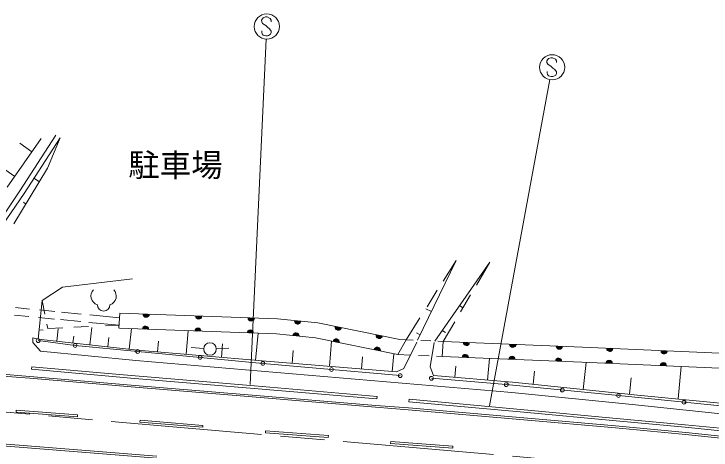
# Model space of a CAD drawing. Units: millimetres, scale not verified. Extents: x 40000 to 680000, y 20000 to 380000.
# Drawn here: x 398062 to 453448, y 290994 to 325682 of the extents above; entities that cross this region are included whole.
import ezdxf
from ezdxf.enums import TextEntityAlignment as Align

# ---------------------------------------------------------------- set-up
doc = ezdxf.new("R2010")
doc.units = ezdxf.units.MM
doc.header["$LTSCALE"] = 1000
doc.linetypes.add('CHAIN', pattern=[18.5, 12, -1.5, 3.5, -1.5])
for name, color, linetype, lineweight in [('M-BGD', 7, 'Continuous', 13), ('M-BMK', 2, 'CHAIN', 13), ('M-BMK-HTXT', 7, 'Continuous', 13), ('M-STR-STRC', 7, 'Continuous', 13)]:
    doc.layers.add(name, color=color, linetype=linetype, lineweight=lineweight)
doc.styles.add('ＭＳ ゴシック', font='')
doc.styles.get('ＭＳ ゴシック').set_extended_font_data('MS Gothic')

msp = doc.modelspace()

# ---------------------------------------------------------------- linework, layer by layer
at = {"layer": 'M-BGD'}
for p, q in [((400234, 315774), (397517, 311901)), ((401388, 316046), (398533, 311613)), ((401724, 315830), (398866, 311391)), ((400730, 313410), (401724, 315830)), ((398528, 315402), (399496, 314722)), ((395516, 314590), (398121, 312762)), ((398061, 308978), (400730, 313410)), ((400085, 312339), (399655, 312616)), ((398533, 311613), (392742, 303171)), ((398866, 311391), (393206, 303141)), ((399014, 310561), (398814, 310699)), ((433193, 306080), (430134, 299725)), ((431502, 299664), (435868, 305929)), ((433193, 306080), (432151, 304421)), ((435868, 305929), (434804, 304120)), ((401915, 303963), (407493, 304606)), ((400309, 302881), (401915, 303963)), ((431699, 303702), (430880, 302399)), ((434345, 303340), (433552, 301992)), ((399997, 299820), (400309, 302881)), ((400524, 301814), (400309, 302881)), ((433731, 302295), (433465, 302481)), ((398185, 302322), (399295, 302214)), ((400096, 302136), (401305, 302018)), ((401835, 301967), (403406, 301814)), ((406483, 301879), (406406, 300681)), ((406483, 301879), (418999, 301427)), ((430776, 302233), (431235, 302012)), ((398097, 301728), (399251, 301615)), ((400011, 301541), (401290, 301417)), ((401752, 301372), (403365, 301215)), ((404080, 301748), (406460, 301517)), ((418999, 301427), (422204, 301102)), ((430322, 301510), (429225, 299766)), ((400753, 300674), (400685, 301012)), ((403978, 300822), (402829, 300769)), ((404016, 301152), (406421, 300917)), ((406423, 300935), (405328, 300884)), ((422204, 301102), (428708, 299789)), ((433079, 301187), (432166, 299634)), ((400391, 300533), (400073, 300565)), ((401937, 300728), (400753, 300674)), ((401570, 300640), (401462, 299658)), ((404251, 300739), (404099, 299367)), ((406439, 300680), (418917, 300229)), ((407410, 300665), (407228, 299021)), ((411897, 300483), (411733, 298611)), ((417456, 300282), (417267, 298126)), ((418917, 300229), (422025, 299914)), ((430051, 300309), (430347, 300167)), ((432341, 300346), (432096, 300517)), ((399576, 299558), (399550, 299923)), ((399997, 299820), (399550, 299923)), ((402928, 299310), (399984, 299698)), ((407874, 298950), (399997, 299820)), ((402813, 300064), (402752, 299516)), ((405612, 299950), (405531, 299209)), ((409541, 299655), (409467, 298810)), ((422025, 299914), (428562, 298594)), ((423300, 299656), (423135, 297642)), ((429225, 299766), (428562, 298594)), ((428708, 299789), (429225, 299766)), ((429225, 299766), (429780, 299741)), ((430398, 299713), (431175, 299678)), ((431748, 299653), (432166, 299634)), ((399576, 299558), (400174, 298871)), ((417833, 297892), (402928, 299310)), ((413139, 299073), (412142, 299158)), ((414136, 299054), (415135, 299099)), ((414636, 299448), (414541, 298365)), ((430078, 299586), (429030, 297481)), ((431140, 297610), (431438, 299541)), ((432166, 299634), (432075, 298437)), ((432165, 299625), (443240, 299185)), ((443240, 299185), (456192, 298610)), ((400174, 298871), (407747, 298129)), ((417785, 298080), (407874, 298950)), ((420241, 298912), (420157, 297886)), ((428235, 298660), (428119, 297233)), ((428562, 298594), (429555, 298550)), ((407747, 298129), (417714, 297278)), ((428445, 297207), (417785, 298080)), ((425760, 298405), (425681, 297433)), ((430203, 298521), (431058, 298482)), ((431624, 298457), (432075, 298437)), ((432075, 298428), (443190, 297986)), ((435839, 298278), (435695, 296566)), ((443190, 297986), (456129, 297412)), ((399325, 296852), (392307, 297436)), ((399455, 297419), (399473, 297618)), ((407379, 296918), (399473, 297618)), ((428755, 296917), (417833, 297892)), ((429030, 297481), (428445, 297207)), ((431390, 296928), (431140, 297610)), ((433174, 297676), (433099, 296784)), ((443515, 297972), (443293, 295819)), ((451080, 297636), (450828, 295058)), ((399312, 296703), (392295, 297286)), ((407361, 296719), (399455, 297419)), ((417165, 296100), (407379, 296918)), ((417714, 297278), (437614, 295562)), ((431390, 296928), (437671, 296400)), ((439421, 297259), (439314, 296230)), ((407367, 296012), (399312, 296703)), ((407380, 296162), (399325, 296852)), ((417148, 295901), (407361, 296719)), ((437179, 296198), (431226, 296703)), ((437671, 296400), (447595, 295374)), ((447113, 296745), (446978, 295438)), ((416658, 295244), (407367, 296012)), ((416670, 295394), (407380, 296162)), ((426902, 295064), (417148, 295901)), ((426919, 295263), (417165, 296100)), ((446091, 295329), (437179, 296198)), ((426791, 294395), (416658, 295244)), ((426802, 294544), (416670, 295394)), ((426902, 295064), (426919, 295263)), ((437614, 295562), (447453, 294594)), ((466918, 293213), (446091, 295329)), ((447595, 295374), (457486, 294408)), ((429448, 294835), (429466, 295034)), ((429448, 294835), (438577, 294004)), ((429466, 295034), (438596, 294203)), ((398232, 294014), (398244, 294164)), ((398244, 294164), (403120, 293789)), ((429387, 294208), (426791, 294395)), ((429398, 294357), (426802, 294544)), ((429385, 294208), (438562, 293399)), ((429398, 294357), (438575, 293549)), ((438596, 294203), (445938, 293511)), ((447453, 294594), (457399, 293548)), ((403108, 293640), (398232, 294014)), ((403120, 293789), (403108, 293640)), ((438575, 293549), (445862, 292917)), ((438577, 294004), (445919, 293311)), ((377599, 293049), (409414, 290512)), ((408070, 293219), (408082, 293368)), ((413070, 292812), (408070, 293219)), ((408082, 293368), (413082, 292962)), ((438562, 293399), (445848, 292767)), ((445919, 293311), (451378, 292808)), ((445938, 293511), (451398, 293007)), ((451398, 293007), (458127, 292327)), ((377587, 292899), (409402, 290362)), ((413082, 292962), (413070, 292812)), ((418045, 292372), (418056, 292521)), ((418056, 292521), (423047, 292155)), ((445848, 292767), (451428, 292235)), ((445862, 292917), (451443, 292384)), ((451378, 292808), (458105, 292129)), ((423036, 292006), (418045, 292372)), ((423047, 292155), (423036, 292006)), ((451428, 292235), (458031, 291564)), ((451443, 292384), (458048, 291713)), ((427985, 291529), (427996, 291678)), ((432933, 291144), (427985, 291529)), ((427996, 291678), (432945, 291294)), ((432945, 291294), (432933, 291144))]:
    msp.add_line(p, q, dxfattribs=at)
for centre, radius in [((399984, 299698), 150), ((402928, 299310), 150), ((413637, 299031), 500), ((407896, 298837), 150), ((412865, 298365), 150), ((417833, 297892), 150), ((423294, 297405), 150), ((428755, 296917), 150), ((431226, 296703), 150), ((437179, 296198), 150), ((441635, 295764), 150), ((446091, 295329), 150), ((451298, 294800), 150)]:
    msp.add_circle(centre, radius, dxfattribs=at)
for centre, radius, start, end in [((404910, 303244), 727, 135.7958, 252.2769), ((405467, 303244), 727, 287.7231, 44.2042), ((405189, 302551), 500, 180.0001, 359.9999), ((408569, 301804), 250, 177.9325, 357.9325), ((408569, 301804), 200, 177.9325, 357.9325), ((408569, 301804), 150, 177.9325, 357.9325), ((408569, 301804), 100, 177.9325, 357.9325), ((408569, 301804), 50, 177.9325, 357.9325), ((412741, 301653), 250, 177.9325, 357.9325), ((412741, 301653), 200, 177.9325, 357.9325), ((412741, 301653), 150, 177.9325, 357.9325), ((412741, 301653), 100, 177.9325, 357.9325), ((412741, 301653), 50, 177.9325, 357.9325), ((416913, 301502), 250, 177.9325, 357.9325), ((416913, 301502), 200, 177.9325, 357.9325), ((416913, 301502), 150, 177.9325, 357.9325), ((416913, 301502), 100, 177.9325, 357.9325), ((416913, 301502), 50, 177.9325, 357.9325), ((408519, 300605), 250, 357.9325, 177.9325), ((408519, 300605), 200, 357.9325, 177.9325), ((408519, 300605), 150, 357.9325, 177.9325), ((420602, 301264), 250, 174.2072, 354.2072), ((420602, 301264), 200, 174.2072, 354.2072), ((420602, 301264), 150, 174.2072, 354.2072), ((420602, 301264), 100, 174.2072, 354.2072), ((420602, 301264), 50, 174.2072, 354.2072), ((423830, 300774), 250, 168.5889, 348.5889), ((423830, 300774), 200, 168.5889, 348.5889), ((423830, 300774), 150, 168.5889, 348.5889), ((423830, 300774), 100, 168.5889, 348.5889), ((423830, 300774), 50, 168.5889, 348.5889), ((408519, 300605), 100, 357.9325, 177.9325), ((408519, 300605), 50, 357.9325, 177.9325), ((412678, 300454), 250, 357.9325, 177.9325), ((412678, 300454), 200, 357.9325, 177.9325), ((412678, 300454), 150, 357.9325, 177.9325), ((412678, 300454), 100, 357.9325, 177.9325), ((412678, 300454), 50, 357.9325, 177.9325), ((416837, 300304), 250, 357.9325, 177.9325), ((416837, 300304), 200, 357.9325, 177.9325), ((416837, 300304), 150, 357.9325, 177.9325), ((416837, 300304), 100, 357.9325, 177.9325), ((416837, 300304), 50, 357.9325, 177.9325), ((420471, 300072), 250, 354.2072, 174.2072), ((420471, 300072), 200, 354.2072, 174.2072), ((420471, 300072), 150, 354.2072, 174.2072), ((420471, 300072), 100, 354.2072, 174.2072), ((420471, 300072), 50, 354.2072, 174.2072), ((423659, 299584), 250, 348.5889, 168.5889), ((423659, 299584), 200, 348.5889, 168.5889), ((423659, 299584), 150, 348.5889, 168.5889), ((423659, 299584), 100, 348.5889, 168.5889), ((427082, 300117), 250, 168.5889, 348.5889), ((427082, 300117), 200, 168.5889, 348.5889), ((427082, 300117), 150, 168.5889, 348.5889), ((427082, 300117), 100, 168.5889, 348.5889), ((427082, 300117), 50, 168.5889, 348.5889), ((423659, 299584), 50, 348.5889, 168.5889), ((426927, 298924), 250, 348.5889, 168.5889), ((426927, 298924), 200, 348.5889, 168.5889), ((434011, 299552), 250, 177.7259, 357.7259), ((434011, 299552), 200, 177.7259, 357.7259), ((434011, 299552), 150, 177.7259, 357.7259), ((434011, 299552), 100, 177.7259, 357.7259), ((434011, 299552), 50, 177.7259, 357.7259), ((437703, 299405), 250, 177.7259, 357.7259), ((437703, 299405), 200, 177.7259, 357.7259), ((437703, 299405), 150, 177.7259, 357.7259), ((437703, 299405), 100, 177.7259, 357.7259), ((437703, 299405), 50, 177.7259, 357.7259), ((441395, 299259), 250, 177.7259, 357.7259), ((441395, 299259), 200, 177.7259, 357.7259), ((441395, 299259), 150, 177.7259, 357.7259), ((441395, 299259), 100, 177.7259, 357.7259), ((441395, 299259), 50, 177.7259, 357.7259), ((445399, 299089), 250, 177.4585, 357.4585), ((445399, 299089), 200, 177.4585, 357.4585), ((445399, 299089), 150, 177.4585, 357.4585), ((445399, 299089), 100, 177.4585, 357.4585), ((445399, 299089), 50, 177.4585, 357.4585), ((426927, 298924), 150, 348.5889, 168.5889), ((426927, 298924), 100, 348.5889, 168.5889), ((426927, 298924), 50, 348.5889, 168.5889), ((433927, 298354), 250, 357.7259, 177.7259), ((433927, 298354), 200, 357.7259, 177.7259), ((449716, 298898), 250, 177.4585, 357.4585), ((449716, 298898), 200, 177.4585, 357.4585), ((449716, 298898), 150, 177.4585, 357.4585), ((449716, 298898), 100, 177.4585, 357.4585), ((449716, 298898), 50, 177.4585, 357.4585), ((433927, 298354), 150, 357.7259, 177.7259), ((433927, 298354), 100, 357.7259, 177.7259), ((433927, 298354), 50, 357.7259, 177.7259), ((437632, 298207), 250, 357.7259, 177.7259), ((437632, 298207), 200, 357.7259, 177.7259), ((437632, 298207), 150, 357.7259, 177.7259), ((437632, 298207), 100, 357.7259, 177.7259), ((437632, 298207), 50, 357.7259, 177.7259), ((441337, 298060), 250, 357.7259, 177.7259), ((441337, 298060), 200, 357.7259, 177.7259), ((441337, 298060), 150, 357.7259, 177.7259), ((441337, 298060), 100, 357.7259, 177.7259), ((441337, 298060), 50, 357.7259, 177.7259), ((445346, 297891), 250, 357.4585, 177.4585), ((445346, 297891), 200, 357.4585, 177.4585), ((445346, 297891), 150, 357.4585, 177.4585), ((445346, 297891), 100, 357.4585, 177.4585), ((445346, 297891), 50, 357.4585, 177.4585), ((449659, 297699), 250, 357.4585, 177.4585), ((449659, 297699), 200, 357.4585, 177.4585), ((449659, 297699), 150, 357.4585, 177.4585), ((449659, 297699), 100, 357.4585, 177.4585), ((449659, 297699), 50, 357.4585, 177.4585)]:
    msp.add_arc(centre, radius, start, end, dxfattribs=at)
at = {"layer": 'M-BMK'}
msp.add_line((368927, 296491), (460231, 288533), dxfattribs=at)
at = {"layer": 'M-STR-STRC'}
for p, q in [((417862, 325377), (417740, 325191)), ((417740, 325191), (417744, 325060)), ((418054, 325444), (417862, 325377)), ((418175, 325442), (418054, 325444)), ((418426, 325326), (418175, 325442)), ((418491, 325195), (418426, 325326)), ((418492, 325066), (418491, 325195)), ((417744, 325060), (417808, 324931)), ((417808, 324931), (418065, 324752)), ((418065, 324752), (418195, 324621)), ((418195, 324621), (418375, 324506)), ((417750, 324212), (417747, 324333)), ((417791, 324110), (417750, 324212)), ((417876, 324000), (417791, 324110)), ((418439, 324065), (418297, 323971)), ((418375, 324506), (418503, 324307)), ((418498, 324197), (418439, 324065)), ((418503, 324307), (418498, 324197)), ((416828, 296197), (418105, 323683)), ((418063, 323940), (417876, 324000)), ((418198, 323942), (418063, 323940)), ((418297, 323971), (418198, 323942)), ((440531, 322135), (440409, 321950)), ((440409, 321950), (440413, 321818)), ((440413, 321818), (440477, 321689)), ((440723, 322202), (440531, 322135)), ((440844, 322200), (440723, 322202)), ((441095, 322084), (440844, 322200)), ((441159, 321953), (441095, 322084)), ((441160, 321824), (441159, 321953)), ((440477, 321689), (440734, 321510)), ((440734, 321510), (440864, 321379)), ((440864, 321379), (441044, 321265)), ((441044, 321265), (441172, 321065)), ((440419, 320970), (440416, 321091)), ((440459, 320868), (440419, 320970)), ((440545, 320758), (440459, 320868)), ((440732, 320699), (440545, 320758)), ((440866, 320700), (440732, 320699)), ((440966, 320729), (440866, 320700)), ((441108, 320823), (440966, 320729)), ((441167, 320955), (441108, 320823)), ((441172, 321065), (441167, 320955)), ((435837, 294520), (440638, 320457))]:
    msp.add_line(p, q, dxfattribs=at)
for centre in [(418151, 324682), (440820, 321440)]:
    msp.add_circle(centre, 1000, dxfattribs=at)

# ---------------------------------------------------------------- texts
at = {"layer": 'M-BMK-HTXT', "style": 'ＭＳ ゴシック'}
msp.add_text('駐車場', height=1833, dxfattribs=at).set_placement((407148, 312194), align=Align.BOTTOM_LEFT)

doc.saveas('drawing.dxf')
